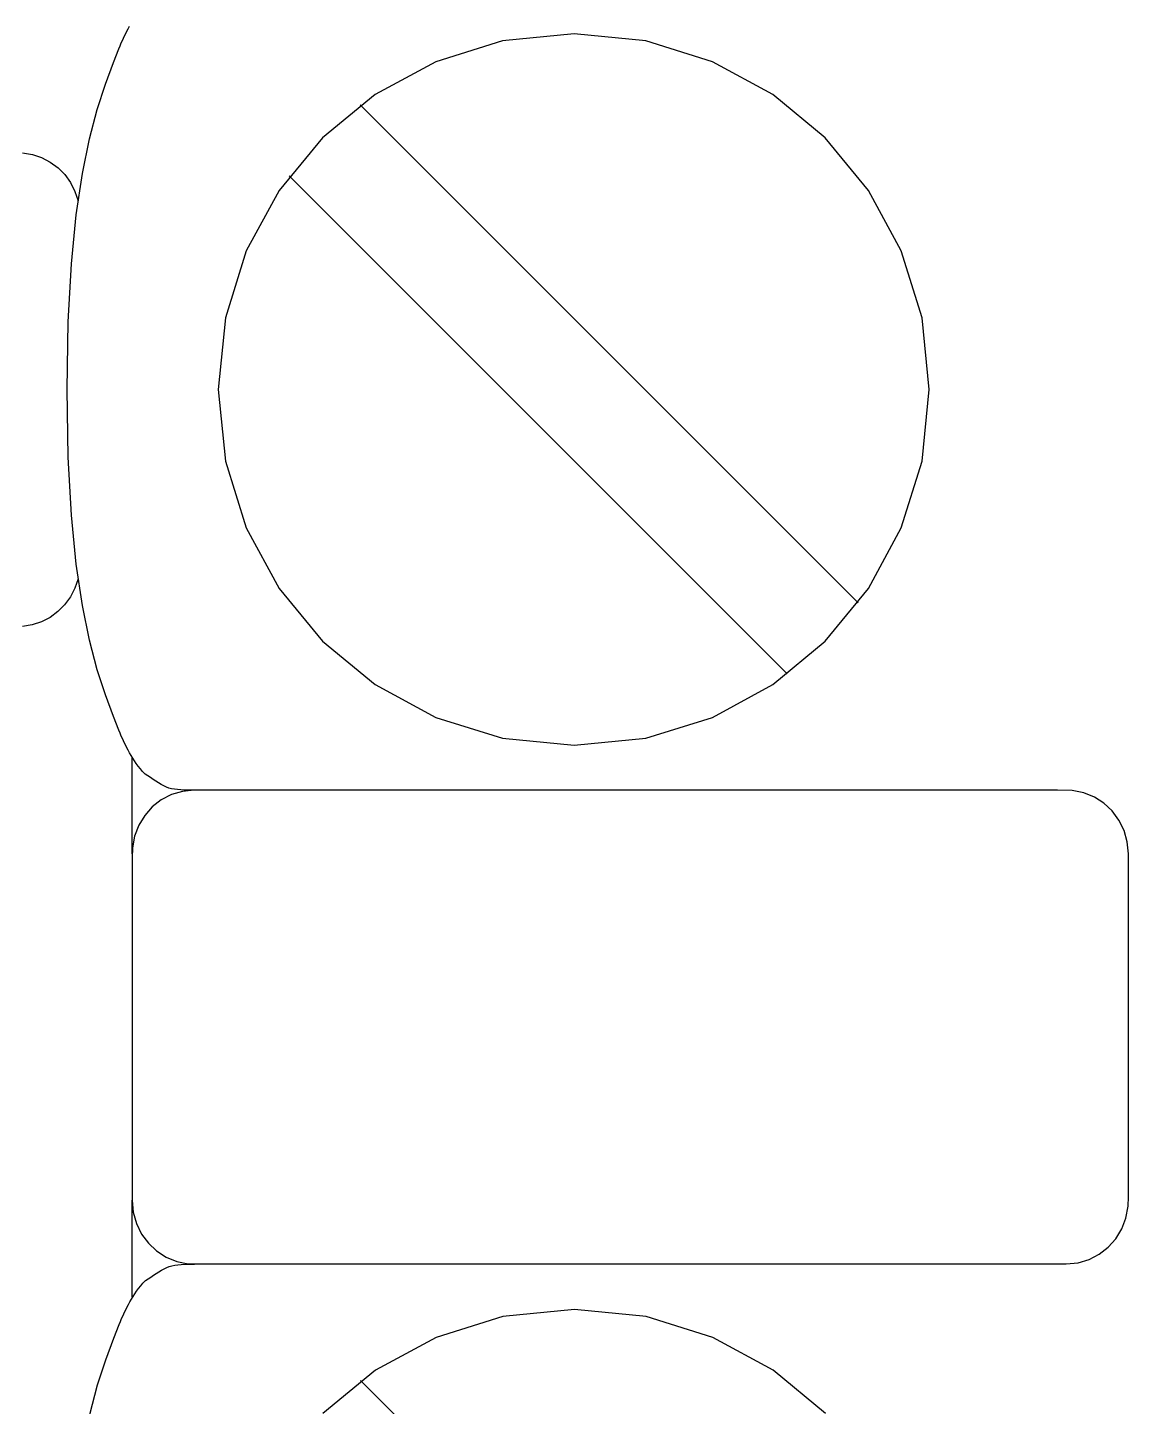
# Model space of a CAD drawing. Extents: x 1 to 47.7, y 0.2 to 35.
# Drawn here: x 35.404 to 35.922, y 15.757 to 16.405 of the extents above; entities that cross this region are included whole.
import ezdxf

# ---------------------------------------------------------------- set-up
doc = ezdxf.new("R2010")
doc.units = 0
doc.header["$MEASUREMENT"] = 0
for name, color, linetype in [('5_1___24__TARGET_LEDS___12', 7, 'CONTINUOUS'), ('6_2___8__INDEPENDENT_INPUT', 7, 'CONTINUOUS'), ('6_3___8__OPTOISO_INDEPENDE', 7, 'CONTINUOUS'), ('6_4___24__OPTOISO_INDEPEND', 7, 'CONTINUOUS'), ('6_5___8__INDEPENDENT_INPUT', 7, 'CONTINUOUS'), ('6_6___8__INDEPENDENT_INPUT', 7, 'CONTINUOUS'), ('6_7___8__OPTOISO_INDEPENDE', 7, 'CONTINUOUS'), ('6_8___8__OPTOISO_INDEPENDE', 7, 'CONTINUOUS')]:
    doc.layers.add(name, color=color, linetype=linetype)

msp = doc.modelspace()

# ---------------------------------------------------------------- linework, layer by layer
at = {"layer": '5_1___24__TARGET_LEDS___12'}
for points in [[(35.48256, 16.04658), (35.48106, 16.04659), (35.47949, 16.04661), (35.47789, 16.04666), (35.47629, 16.04674), (35.47473, 16.04686), (35.47324, 16.04703), (35.47187, 16.04726), (35.47065, 16.04755), (35.4695, 16.04797), (35.46826, 16.04856), (35.467, 16.04925), (35.46574, 16.05001), (35.46447, 16.05082), (35.4632, 16.05165), (35.46193, 16.0525), (35.46067, 16.05333), (35.45942, 16.05412), (35.45827, 16.05535), (35.4572, 16.05666), (35.45621, 16.05794), (35.45528, 16.0592), (35.45441, 16.06044), (35.45361, 16.06167), (35.45285, 16.0629), (35.45214, 16.06413), (35.45147, 16.06537), (35.45086, 16.06654), (35.4503, 16.06763), (35.44977, 16.06869), (35.44926, 16.06975), (35.44875, 16.07086), (35.44822, 16.07206), (35.44766, 16.07338), (35.44704, 16.07488), (35.44456, 16.0812), (35.44075, 16.09148), (35.43693, 16.10327), (35.43327, 16.11709), (35.42991, 16.13346), (35.42703, 16.15292), (35.42477, 16.17599), (35.4233, 16.2032), (35.42277, 16.23506), (35.4233, 16.26692), (35.42477, 16.29412), (35.42703, 16.31718), (35.42991, 16.33664), (35.43327, 16.35302), (35.43693, 16.36683), (35.44075, 16.37862), (35.44456, 16.3889), (35.44704, 16.39522), (35.44766, 16.39672), (35.44822, 16.39804), (35.44875, 16.39924), (35.44926, 16.40035), (35.44977, 16.40141), (35.4503, 16.40247), (35.45086, 16.40356), (35.45147, 16.40473), (35.45214, 16.40597)], [(35.79492, 16.1347), (35.56065, 16.36897)], [(35.40173, 16.34635), (35.40639, 16.34563), (35.41077, 16.34418), (35.41481, 16.34206), (35.41846, 16.33935), (35.42165, 16.33611), (35.42432, 16.33239), (35.42642, 16.32825), (35.42789, 16.32377)], [(35.7615, 16.10128), (35.52723, 16.33555)], [(35.42789, 16.146), (35.42639, 16.14156), (35.42427, 16.13747), (35.42159, 16.13379), (35.41839, 16.13057), (35.41475, 16.12789), (35.41072, 16.1258), (35.40635, 16.12437), (35.40172, 16.12365)], [(35.45331, 16.01659), (35.45331, 16.06214)], [(35.45331, 15.80819), (35.45331, 15.85374)], [(35.43344, 15.753), (35.43711, 15.76682), (35.44093, 15.77861), (35.44474, 15.78888), (35.44722, 15.7952), (35.44784, 15.7967), (35.4484, 15.79803), (35.44893, 15.79923), (35.44944, 15.80034), (35.44995, 15.8014), (35.45047, 15.80246), (35.45104, 15.80355), (35.45165, 15.80472), (35.45232, 15.80596), (35.45303, 15.80719), (35.45378, 15.80842), (35.45459, 15.80965), (35.45546, 15.81089), (35.45638, 15.81215), (35.45738, 15.81343), (35.45844, 15.81474), (35.4596, 15.81597), (35.46085, 15.81676), (35.46211, 15.81759), (35.46337, 15.81843), (35.46465, 15.81927), (35.46591, 15.82008), (35.46718, 15.82083), (35.46844, 15.82152), (35.46968, 15.82212), (35.47082, 15.82254), (35.47205, 15.82285), (35.47342, 15.8231), (35.4749, 15.82331), (35.47646, 15.82347), (35.47806, 15.82359), (35.47967, 15.82366), (35.48123, 15.82371), (35.48273, 15.82372)], [(35.7796, 15.75337), (35.75487, 15.7738), (35.72649, 15.78922), (35.69513, 15.79897), (35.66144, 15.80237), (35.62774, 15.79897), (35.59632, 15.78922), (35.56788, 15.7738), (35.54309, 15.75337)], [(35.7951, 15.53469), (35.56083, 15.76895)]]:
    msp.add_lwpolyline(points, dxfattribs=at)
for points in [[(35.66127, 16.0677), (35.69495, 16.0711), (35.72632, 16.08085), (35.7547, 16.09628), (35.77942, 16.11672), (35.79982, 16.1415), (35.81522, 16.16994), (35.82495, 16.20137), (35.82834, 16.23513), (35.82495, 16.26882), (35.81522, 16.30022), (35.79982, 16.32863), (35.77942, 16.35338), (35.7547, 16.37381), (35.72632, 16.38924), (35.69495, 16.39899), (35.66127, 16.40239), (35.62756, 16.39899), (35.59615, 16.38924), (35.5677, 16.37381), (35.54291, 16.35338), (35.52245, 16.32863), (35.50699, 16.30022), (35.49722, 16.26882), (35.49381, 16.23513), (35.49722, 16.20137), (35.50699, 16.16994), (35.52245, 16.1415), (35.54291, 16.11672), (35.5677, 16.09628), (35.59615, 16.08085), (35.62756, 16.0711)], [(35.48256, 16.04658), (35.477, 16.04604), (35.47179, 16.04448), (35.46703, 16.04201), (35.46283, 16.03873), (35.45927, 16.03474), (35.45645, 16.03013), (35.45448, 16.02501), (35.45345, 16.01948), (35.45331, 16.01497), (35.45331, 16.00317), (35.45331, 15.98261), (35.45331, 15.95649), (35.45331, 15.92799), (35.45331, 15.90028), (35.45331, 15.87654), (35.45331, 15.85997), (35.45331, 15.85374), (35.45384, 15.84804), (35.45536, 15.8427), (35.45776, 15.83782), (35.46096, 15.8335), (35.46485, 15.82985), (35.46935, 15.82696), (35.47434, 15.82493), (35.47974, 15.82387), (35.48665, 15.82373), (35.51638, 15.82373), (35.56815, 15.82373), (35.63395, 15.82373), (35.70577, 15.82373), (35.77558, 15.82373), (35.83537, 15.82373), (35.87712, 15.82373), (35.89282, 15.82373), (35.89838, 15.82427), (35.90359, 15.82583), (35.90835, 15.8283), (35.91255, 15.83159), (35.91611, 15.83558), (35.91892, 15.84019), (35.9209, 15.84532), (35.92193, 15.85085), (35.92206, 15.85536), (35.92206, 15.86716), (35.92206, 15.88771), (35.92206, 15.91383), (35.92206, 15.94234), (35.92206, 15.97005), (35.92206, 15.99379), (35.92206, 16.01036), (35.92206, 16.01659), (35.92154, 16.02229), (35.92002, 16.02763), (35.91762, 16.0325), (35.91442, 16.03682), (35.91052, 16.04047), (35.90603, 16.04336), (35.90104, 16.04538), (35.89564, 16.04644), (35.88873, 16.04658), (35.859, 16.04658), (35.80723, 16.04658), (35.74143, 16.04658), (35.66961, 16.04658), (35.5998, 16.04658), (35.54001, 16.04658), (35.49826, 16.04658)]]:
    msp.add_lwpolyline(points, close=True, dxfattribs=at)
at = {"layer": '6_2___8__INDEPENDENT_INPUT'}
for points in [[(35.48256, 16.04658), (35.48106, 16.04659), (35.47949, 16.04661), (35.47789, 16.04666), (35.47629, 16.04674), (35.47473, 16.04686), (35.47324, 16.04703), (35.47187, 16.04726), (35.47065, 16.04755), (35.4695, 16.04797), (35.46826, 16.04856), (35.467, 16.04925), (35.46574, 16.05001), (35.46447, 16.05082), (35.4632, 16.05165), (35.46193, 16.0525), (35.46067, 16.05333), (35.45942, 16.05412), (35.45827, 16.05535), (35.4572, 16.05666), (35.45621, 16.05794), (35.45528, 16.0592), (35.45441, 16.06044), (35.45361, 16.06167), (35.45285, 16.0629), (35.45214, 16.06413), (35.45147, 16.06537), (35.45086, 16.06654), (35.4503, 16.06763), (35.44977, 16.06869), (35.44926, 16.06975), (35.44875, 16.07086), (35.44822, 16.07206), (35.44766, 16.07338), (35.44704, 16.07488), (35.44456, 16.0812), (35.44075, 16.09148), (35.43693, 16.10327), (35.43327, 16.11709), (35.42991, 16.13346), (35.42703, 16.15292), (35.42477, 16.17599), (35.4233, 16.2032), (35.42277, 16.23506), (35.4233, 16.26692), (35.42477, 16.29412), (35.42703, 16.31718), (35.42991, 16.33664), (35.43327, 16.35302), (35.43693, 16.36683), (35.44075, 16.37862), (35.44456, 16.3889), (35.44704, 16.39522), (35.44766, 16.39672), (35.44822, 16.39804), (35.44875, 16.39924), (35.44926, 16.40035), (35.44977, 16.40141), (35.4503, 16.40247), (35.45086, 16.40356), (35.45147, 16.40473), (35.45214, 16.40597)], [(35.79492, 16.1347), (35.56065, 16.36897)], [(35.40173, 16.34635), (35.40639, 16.34563), (35.41077, 16.34418), (35.41481, 16.34206), (35.41846, 16.33935), (35.42165, 16.33611), (35.42432, 16.33239), (35.42642, 16.32825), (35.42789, 16.32377)], [(35.7615, 16.10128), (35.52723, 16.33555)], [(35.42789, 16.146), (35.42639, 16.14156), (35.42427, 16.13747), (35.42159, 16.13379), (35.41839, 16.13057), (35.41475, 16.12789), (35.41072, 16.1258), (35.40635, 16.12437), (35.40172, 16.12365)], [(35.45331, 16.01659), (35.45331, 16.06214)], [(35.45331, 15.80819), (35.45331, 15.85374)], [(35.43344, 15.753), (35.43711, 15.76682), (35.44093, 15.77861), (35.44474, 15.78888), (35.44722, 15.7952), (35.44784, 15.7967), (35.4484, 15.79803), (35.44893, 15.79923), (35.44944, 15.80034), (35.44995, 15.8014), (35.45047, 15.80246), (35.45104, 15.80355), (35.45165, 15.80472), (35.45232, 15.80596), (35.45303, 15.80719), (35.45378, 15.80842), (35.45459, 15.80965), (35.45546, 15.81089), (35.45638, 15.81215), (35.45738, 15.81343), (35.45844, 15.81474), (35.4596, 15.81597), (35.46085, 15.81676), (35.46211, 15.81759), (35.46337, 15.81843), (35.46465, 15.81927), (35.46591, 15.82008), (35.46718, 15.82083), (35.46844, 15.82152), (35.46968, 15.82212), (35.47082, 15.82254), (35.47205, 15.82285), (35.47342, 15.8231), (35.4749, 15.82331), (35.47646, 15.82347), (35.47806, 15.82359), (35.47967, 15.82366), (35.48123, 15.82371), (35.48273, 15.82372)], [(35.7796, 15.75337), (35.75487, 15.7738), (35.72649, 15.78922), (35.69513, 15.79897), (35.66144, 15.80237), (35.62774, 15.79897), (35.59632, 15.78922), (35.56788, 15.7738), (35.54309, 15.75337)], [(35.7951, 15.53469), (35.56083, 15.76895)]]:
    msp.add_lwpolyline(points, dxfattribs=at)
for points in [[(35.66127, 16.0677), (35.69495, 16.0711), (35.72632, 16.08085), (35.7547, 16.09628), (35.77942, 16.11672), (35.79982, 16.1415), (35.81522, 16.16994), (35.82495, 16.20137), (35.82834, 16.23513), (35.82495, 16.26882), (35.81522, 16.30022), (35.79982, 16.32863), (35.77942, 16.35338), (35.7547, 16.37381), (35.72632, 16.38924), (35.69495, 16.39899), (35.66127, 16.40239), (35.62756, 16.39899), (35.59615, 16.38924), (35.5677, 16.37381), (35.54291, 16.35338), (35.52245, 16.32863), (35.50699, 16.30022), (35.49722, 16.26882), (35.49381, 16.23513), (35.49722, 16.20137), (35.50699, 16.16994), (35.52245, 16.1415), (35.54291, 16.11672), (35.5677, 16.09628), (35.59615, 16.08085), (35.62756, 16.0711)], [(35.48256, 16.04658), (35.477, 16.04604), (35.47179, 16.04448), (35.46703, 16.04201), (35.46283, 16.03873), (35.45927, 16.03474), (35.45645, 16.03013), (35.45448, 16.02501), (35.45345, 16.01948), (35.45331, 16.01497), (35.45331, 16.00317), (35.45331, 15.98261), (35.45331, 15.95649), (35.45331, 15.92799), (35.45331, 15.90028), (35.45331, 15.87654), (35.45331, 15.85997), (35.45331, 15.85374), (35.45384, 15.84804), (35.45536, 15.8427), (35.45776, 15.83782), (35.46096, 15.8335), (35.46485, 15.82985), (35.46935, 15.82696), (35.47434, 15.82493), (35.47974, 15.82387), (35.48665, 15.82373), (35.51638, 15.82373), (35.56815, 15.82373), (35.63395, 15.82373), (35.70577, 15.82373), (35.77558, 15.82373), (35.83537, 15.82373), (35.87712, 15.82373), (35.89282, 15.82373), (35.89838, 15.82427), (35.90359, 15.82583), (35.90835, 15.8283), (35.91255, 15.83159), (35.91611, 15.83558), (35.91892, 15.84019), (35.9209, 15.84532), (35.92193, 15.85085), (35.92206, 15.85536), (35.92206, 15.86716), (35.92206, 15.88771), (35.92206, 15.91383), (35.92206, 15.94234), (35.92206, 15.97005), (35.92206, 15.99379), (35.92206, 16.01036), (35.92206, 16.01659), (35.92154, 16.02229), (35.92002, 16.02763), (35.91762, 16.0325), (35.91442, 16.03682), (35.91052, 16.04047), (35.90603, 16.04336), (35.90104, 16.04538), (35.89564, 16.04644), (35.88873, 16.04658), (35.859, 16.04658), (35.80723, 16.04658), (35.74143, 16.04658), (35.66961, 16.04658), (35.5998, 16.04658), (35.54001, 16.04658), (35.49826, 16.04658)]]:
    msp.add_lwpolyline(points, close=True, dxfattribs=at)
at = {"layer": '6_3___8__OPTOISO_INDEPENDE'}
for points in [[(35.48256, 16.04658), (35.48106, 16.04659), (35.47949, 16.04661), (35.47789, 16.04666), (35.47629, 16.04674), (35.47473, 16.04686), (35.47324, 16.04703), (35.47187, 16.04726), (35.47065, 16.04755), (35.4695, 16.04797), (35.46826, 16.04856), (35.467, 16.04925), (35.46574, 16.05001), (35.46447, 16.05082), (35.4632, 16.05165), (35.46193, 16.0525), (35.46067, 16.05333), (35.45942, 16.05412), (35.45827, 16.05535), (35.4572, 16.05666), (35.45621, 16.05794), (35.45528, 16.0592), (35.45441, 16.06044), (35.45361, 16.06167), (35.45285, 16.0629), (35.45214, 16.06413), (35.45147, 16.06537), (35.45086, 16.06654), (35.4503, 16.06763), (35.44977, 16.06869), (35.44926, 16.06975), (35.44875, 16.07086), (35.44822, 16.07206), (35.44766, 16.07338), (35.44704, 16.07488), (35.44456, 16.0812), (35.44075, 16.09148), (35.43693, 16.10327), (35.43327, 16.11709), (35.42991, 16.13346), (35.42703, 16.15292), (35.42477, 16.17599), (35.4233, 16.2032), (35.42277, 16.23506), (35.4233, 16.26692), (35.42477, 16.29412), (35.42703, 16.31718), (35.42991, 16.33664), (35.43327, 16.35302), (35.43693, 16.36683), (35.44075, 16.37862), (35.44456, 16.3889), (35.44704, 16.39522), (35.44766, 16.39672), (35.44822, 16.39804), (35.44875, 16.39924), (35.44926, 16.40035), (35.44977, 16.40141), (35.4503, 16.40247), (35.45086, 16.40356), (35.45147, 16.40473), (35.45214, 16.40597)], [(35.79492, 16.1347), (35.56065, 16.36897)], [(35.40173, 16.34635), (35.40639, 16.34563), (35.41077, 16.34418), (35.41481, 16.34206), (35.41846, 16.33935), (35.42165, 16.33611), (35.42432, 16.33239), (35.42642, 16.32825), (35.42789, 16.32377)], [(35.7615, 16.10128), (35.52723, 16.33555)], [(35.42789, 16.146), (35.42639, 16.14156), (35.42427, 16.13747), (35.42159, 16.13379), (35.41839, 16.13057), (35.41475, 16.12789), (35.41072, 16.1258), (35.40635, 16.12437), (35.40172, 16.12365)], [(35.45331, 16.01659), (35.45331, 16.06214)], [(35.45331, 15.80819), (35.45331, 15.85374)], [(35.43344, 15.753), (35.43711, 15.76682), (35.44093, 15.77861), (35.44474, 15.78888), (35.44722, 15.7952), (35.44784, 15.7967), (35.4484, 15.79803), (35.44893, 15.79923), (35.44944, 15.80034), (35.44995, 15.8014), (35.45047, 15.80246), (35.45104, 15.80355), (35.45165, 15.80472), (35.45232, 15.80596), (35.45303, 15.80719), (35.45378, 15.80842), (35.45459, 15.80965), (35.45546, 15.81089), (35.45638, 15.81215), (35.45738, 15.81343), (35.45844, 15.81474), (35.4596, 15.81597), (35.46085, 15.81676), (35.46211, 15.81759), (35.46337, 15.81843), (35.46465, 15.81927), (35.46591, 15.82008), (35.46718, 15.82083), (35.46844, 15.82152), (35.46968, 15.82212), (35.47082, 15.82254), (35.47205, 15.82285), (35.47342, 15.8231), (35.4749, 15.82331), (35.47646, 15.82347), (35.47806, 15.82359), (35.47967, 15.82366), (35.48123, 15.82371), (35.48273, 15.82372)], [(35.7796, 15.75337), (35.75487, 15.7738), (35.72649, 15.78922), (35.69513, 15.79897), (35.66144, 15.80237), (35.62774, 15.79897), (35.59632, 15.78922), (35.56788, 15.7738), (35.54309, 15.75337)], [(35.7951, 15.53469), (35.56083, 15.76895)]]:
    msp.add_lwpolyline(points, dxfattribs=at)
for points in [[(35.66127, 16.0677), (35.69495, 16.0711), (35.72632, 16.08085), (35.7547, 16.09628), (35.77942, 16.11672), (35.79982, 16.1415), (35.81522, 16.16994), (35.82495, 16.20137), (35.82834, 16.23513), (35.82495, 16.26882), (35.81522, 16.30022), (35.79982, 16.32863), (35.77942, 16.35338), (35.7547, 16.37381), (35.72632, 16.38924), (35.69495, 16.39899), (35.66127, 16.40239), (35.62756, 16.39899), (35.59615, 16.38924), (35.5677, 16.37381), (35.54291, 16.35338), (35.52245, 16.32863), (35.50699, 16.30022), (35.49722, 16.26882), (35.49381, 16.23513), (35.49722, 16.20137), (35.50699, 16.16994), (35.52245, 16.1415), (35.54291, 16.11672), (35.5677, 16.09628), (35.59615, 16.08085), (35.62756, 16.0711)], [(35.48256, 16.04658), (35.477, 16.04604), (35.47179, 16.04448), (35.46703, 16.04201), (35.46283, 16.03873), (35.45927, 16.03474), (35.45645, 16.03013), (35.45448, 16.02501), (35.45345, 16.01948), (35.45331, 16.01497), (35.45331, 16.00317), (35.45331, 15.98261), (35.45331, 15.95649), (35.45331, 15.92799), (35.45331, 15.90028), (35.45331, 15.87654), (35.45331, 15.85997), (35.45331, 15.85374), (35.45384, 15.84804), (35.45536, 15.8427), (35.45776, 15.83782), (35.46096, 15.8335), (35.46485, 15.82985), (35.46935, 15.82696), (35.47434, 15.82493), (35.47974, 15.82387), (35.48665, 15.82373), (35.51638, 15.82373), (35.56815, 15.82373), (35.63395, 15.82373), (35.70577, 15.82373), (35.77558, 15.82373), (35.83537, 15.82373), (35.87712, 15.82373), (35.89282, 15.82373), (35.89838, 15.82427), (35.90359, 15.82583), (35.90835, 15.8283), (35.91255, 15.83159), (35.91611, 15.83558), (35.91892, 15.84019), (35.9209, 15.84532), (35.92193, 15.85085), (35.92206, 15.85536), (35.92206, 15.86716), (35.92206, 15.88771), (35.92206, 15.91383), (35.92206, 15.94234), (35.92206, 15.97005), (35.92206, 15.99379), (35.92206, 16.01036), (35.92206, 16.01659), (35.92154, 16.02229), (35.92002, 16.02763), (35.91762, 16.0325), (35.91442, 16.03682), (35.91052, 16.04047), (35.90603, 16.04336), (35.90104, 16.04538), (35.89564, 16.04644), (35.88873, 16.04658), (35.859, 16.04658), (35.80723, 16.04658), (35.74143, 16.04658), (35.66961, 16.04658), (35.5998, 16.04658), (35.54001, 16.04658), (35.49826, 16.04658)]]:
    msp.add_lwpolyline(points, close=True, dxfattribs=at)
at = {"layer": '6_4___24__OPTOISO_INDEPEND'}
for points in [[(35.48256, 16.04658), (35.48106, 16.04659), (35.47949, 16.04661), (35.47789, 16.04666), (35.47629, 16.04674), (35.47473, 16.04686), (35.47324, 16.04703), (35.47187, 16.04726), (35.47065, 16.04755), (35.4695, 16.04797), (35.46826, 16.04856), (35.467, 16.04925), (35.46574, 16.05001), (35.46447, 16.05082), (35.4632, 16.05165), (35.46193, 16.0525), (35.46067, 16.05333), (35.45942, 16.05412), (35.45827, 16.05535), (35.4572, 16.05666), (35.45621, 16.05794), (35.45528, 16.0592), (35.45441, 16.06044), (35.45361, 16.06167), (35.45285, 16.0629), (35.45214, 16.06413), (35.45147, 16.06537), (35.45086, 16.06654), (35.4503, 16.06763), (35.44977, 16.06869), (35.44926, 16.06975), (35.44875, 16.07086), (35.44822, 16.07206), (35.44766, 16.07338), (35.44704, 16.07488), (35.44456, 16.0812), (35.44075, 16.09148), (35.43693, 16.10327), (35.43327, 16.11709), (35.42991, 16.13346), (35.42703, 16.15292), (35.42477, 16.17599), (35.4233, 16.2032), (35.42277, 16.23506), (35.4233, 16.26692), (35.42477, 16.29412), (35.42703, 16.31718), (35.42991, 16.33664), (35.43327, 16.35302), (35.43693, 16.36683), (35.44075, 16.37862), (35.44456, 16.3889), (35.44704, 16.39522), (35.44766, 16.39672), (35.44822, 16.39804), (35.44875, 16.39924), (35.44926, 16.40035), (35.44977, 16.40141), (35.4503, 16.40247), (35.45086, 16.40356), (35.45147, 16.40473), (35.45214, 16.40597)], [(35.79492, 16.1347), (35.56065, 16.36897)], [(35.40173, 16.34635), (35.40639, 16.34563), (35.41077, 16.34418), (35.41481, 16.34206), (35.41846, 16.33935), (35.42165, 16.33611), (35.42432, 16.33239), (35.42642, 16.32825), (35.42789, 16.32377)], [(35.7615, 16.10128), (35.52723, 16.33555)], [(35.42789, 16.146), (35.42639, 16.14156), (35.42427, 16.13747), (35.42159, 16.13379), (35.41839, 16.13057), (35.41475, 16.12789), (35.41072, 16.1258), (35.40635, 16.12437), (35.40172, 16.12365)], [(35.45331, 16.01659), (35.45331, 16.06214)], [(35.45331, 15.80819), (35.45331, 15.85374)], [(35.43344, 15.753), (35.43711, 15.76682), (35.44093, 15.77861), (35.44474, 15.78888), (35.44722, 15.7952), (35.44784, 15.7967), (35.4484, 15.79803), (35.44893, 15.79923), (35.44944, 15.80034), (35.44995, 15.8014), (35.45047, 15.80246), (35.45104, 15.80355), (35.45165, 15.80472), (35.45232, 15.80596), (35.45303, 15.80719), (35.45378, 15.80842), (35.45459, 15.80965), (35.45546, 15.81089), (35.45638, 15.81215), (35.45738, 15.81343), (35.45844, 15.81474), (35.4596, 15.81597), (35.46085, 15.81676), (35.46211, 15.81759), (35.46337, 15.81843), (35.46465, 15.81927), (35.46591, 15.82008), (35.46718, 15.82083), (35.46844, 15.82152), (35.46968, 15.82212), (35.47082, 15.82254), (35.47205, 15.82285), (35.47342, 15.8231), (35.4749, 15.82331), (35.47646, 15.82347), (35.47806, 15.82359), (35.47967, 15.82366), (35.48123, 15.82371), (35.48273, 15.82372)], [(35.7796, 15.75337), (35.75487, 15.7738), (35.72649, 15.78922), (35.69513, 15.79897), (35.66144, 15.80237), (35.62774, 15.79897), (35.59632, 15.78922), (35.56788, 15.7738), (35.54309, 15.75337)], [(35.7951, 15.53469), (35.56083, 15.76895)]]:
    msp.add_lwpolyline(points, dxfattribs=at)
for points in [[(35.66127, 16.0677), (35.69495, 16.0711), (35.72632, 16.08085), (35.7547, 16.09628), (35.77942, 16.11672), (35.79982, 16.1415), (35.81522, 16.16994), (35.82495, 16.20137), (35.82834, 16.23513), (35.82495, 16.26882), (35.81522, 16.30022), (35.79982, 16.32863), (35.77942, 16.35338), (35.7547, 16.37381), (35.72632, 16.38924), (35.69495, 16.39899), (35.66127, 16.40239), (35.62756, 16.39899), (35.59615, 16.38924), (35.5677, 16.37381), (35.54291, 16.35338), (35.52245, 16.32863), (35.50699, 16.30022), (35.49722, 16.26882), (35.49381, 16.23513), (35.49722, 16.20137), (35.50699, 16.16994), (35.52245, 16.1415), (35.54291, 16.11672), (35.5677, 16.09628), (35.59615, 16.08085), (35.62756, 16.0711)], [(35.48256, 16.04658), (35.477, 16.04604), (35.47179, 16.04448), (35.46703, 16.04201), (35.46283, 16.03873), (35.45927, 16.03474), (35.45645, 16.03013), (35.45448, 16.02501), (35.45345, 16.01948), (35.45331, 16.01497), (35.45331, 16.00317), (35.45331, 15.98261), (35.45331, 15.95649), (35.45331, 15.92799), (35.45331, 15.90028), (35.45331, 15.87654), (35.45331, 15.85997), (35.45331, 15.85374), (35.45384, 15.84804), (35.45536, 15.8427), (35.45776, 15.83782), (35.46096, 15.8335), (35.46485, 15.82985), (35.46935, 15.82696), (35.47434, 15.82493), (35.47974, 15.82387), (35.48665, 15.82373), (35.51638, 15.82373), (35.56815, 15.82373), (35.63395, 15.82373), (35.70577, 15.82373), (35.77558, 15.82373), (35.83537, 15.82373), (35.87712, 15.82373), (35.89282, 15.82373), (35.89838, 15.82427), (35.90359, 15.82583), (35.90835, 15.8283), (35.91255, 15.83159), (35.91611, 15.83558), (35.91892, 15.84019), (35.9209, 15.84532), (35.92193, 15.85085), (35.92206, 15.85536), (35.92206, 15.86716), (35.92206, 15.88771), (35.92206, 15.91383), (35.92206, 15.94234), (35.92206, 15.97005), (35.92206, 15.99379), (35.92206, 16.01036), (35.92206, 16.01659), (35.92154, 16.02229), (35.92002, 16.02763), (35.91762, 16.0325), (35.91442, 16.03682), (35.91052, 16.04047), (35.90603, 16.04336), (35.90104, 16.04538), (35.89564, 16.04644), (35.88873, 16.04658), (35.859, 16.04658), (35.80723, 16.04658), (35.74143, 16.04658), (35.66961, 16.04658), (35.5998, 16.04658), (35.54001, 16.04658), (35.49826, 16.04658)]]:
    msp.add_lwpolyline(points, close=True, dxfattribs=at)
at = {"layer": '6_5___8__INDEPENDENT_INPUT'}
for points in [[(35.48256, 16.04658), (35.48106, 16.04659), (35.47949, 16.04661), (35.47789, 16.04666), (35.47629, 16.04674), (35.47473, 16.04686), (35.47324, 16.04703), (35.47187, 16.04726), (35.47065, 16.04755), (35.4695, 16.04797), (35.46826, 16.04856), (35.467, 16.04925), (35.46574, 16.05001), (35.46447, 16.05082), (35.4632, 16.05165), (35.46193, 16.0525), (35.46067, 16.05333), (35.45942, 16.05412), (35.45827, 16.05535), (35.4572, 16.05666), (35.45621, 16.05794), (35.45528, 16.0592), (35.45441, 16.06044), (35.45361, 16.06167), (35.45285, 16.0629), (35.45214, 16.06413), (35.45147, 16.06537), (35.45086, 16.06654), (35.4503, 16.06763), (35.44977, 16.06869), (35.44926, 16.06975), (35.44875, 16.07086), (35.44822, 16.07206), (35.44766, 16.07338), (35.44704, 16.07488), (35.44456, 16.0812), (35.44075, 16.09148), (35.43693, 16.10327), (35.43327, 16.11709), (35.42991, 16.13346), (35.42703, 16.15292), (35.42477, 16.17599), (35.4233, 16.2032), (35.42277, 16.23506), (35.4233, 16.26692), (35.42477, 16.29412), (35.42703, 16.31718), (35.42991, 16.33664), (35.43327, 16.35302), (35.43693, 16.36683), (35.44075, 16.37862), (35.44456, 16.3889), (35.44704, 16.39522), (35.44766, 16.39672), (35.44822, 16.39804), (35.44875, 16.39924), (35.44926, 16.40035), (35.44977, 16.40141), (35.4503, 16.40247), (35.45086, 16.40356), (35.45147, 16.40473), (35.45214, 16.40597)], [(35.79492, 16.1347), (35.56065, 16.36897)], [(35.40173, 16.34635), (35.40639, 16.34563), (35.41077, 16.34418), (35.41481, 16.34206), (35.41846, 16.33935), (35.42165, 16.33611), (35.42432, 16.33239), (35.42642, 16.32825), (35.42789, 16.32377)], [(35.7615, 16.10128), (35.52723, 16.33555)], [(35.42789, 16.146), (35.42639, 16.14156), (35.42427, 16.13747), (35.42159, 16.13379), (35.41839, 16.13057), (35.41475, 16.12789), (35.41072, 16.1258), (35.40635, 16.12437), (35.40172, 16.12365)], [(35.45331, 16.01659), (35.45331, 16.06214)], [(35.45331, 15.80819), (35.45331, 15.85374)], [(35.43344, 15.753), (35.43711, 15.76682), (35.44093, 15.77861), (35.44474, 15.78888), (35.44722, 15.7952), (35.44784, 15.7967), (35.4484, 15.79803), (35.44893, 15.79923), (35.44944, 15.80034), (35.44995, 15.8014), (35.45047, 15.80246), (35.45104, 15.80355), (35.45165, 15.80472), (35.45232, 15.80596), (35.45303, 15.80719), (35.45378, 15.80842), (35.45459, 15.80965), (35.45546, 15.81089), (35.45638, 15.81215), (35.45738, 15.81343), (35.45844, 15.81474), (35.4596, 15.81597), (35.46085, 15.81676), (35.46211, 15.81759), (35.46337, 15.81843), (35.46465, 15.81927), (35.46591, 15.82008), (35.46718, 15.82083), (35.46844, 15.82152), (35.46968, 15.82212), (35.47082, 15.82254), (35.47205, 15.82285), (35.47342, 15.8231), (35.4749, 15.82331), (35.47646, 15.82347), (35.47806, 15.82359), (35.47967, 15.82366), (35.48123, 15.82371), (35.48273, 15.82372)], [(35.7796, 15.75337), (35.75487, 15.7738), (35.72649, 15.78922), (35.69513, 15.79897), (35.66144, 15.80237), (35.62774, 15.79897), (35.59632, 15.78922), (35.56788, 15.7738), (35.54309, 15.75337)], [(35.7951, 15.53469), (35.56083, 15.76895)]]:
    msp.add_lwpolyline(points, dxfattribs=at)
for points in [[(35.66127, 16.0677), (35.69495, 16.0711), (35.72632, 16.08085), (35.7547, 16.09628), (35.77942, 16.11672), (35.79982, 16.1415), (35.81522, 16.16994), (35.82495, 16.20137), (35.82834, 16.23513), (35.82495, 16.26882), (35.81522, 16.30022), (35.79982, 16.32863), (35.77942, 16.35338), (35.7547, 16.37381), (35.72632, 16.38924), (35.69495, 16.39899), (35.66127, 16.40239), (35.62756, 16.39899), (35.59615, 16.38924), (35.5677, 16.37381), (35.54291, 16.35338), (35.52245, 16.32863), (35.50699, 16.30022), (35.49722, 16.26882), (35.49381, 16.23513), (35.49722, 16.20137), (35.50699, 16.16994), (35.52245, 16.1415), (35.54291, 16.11672), (35.5677, 16.09628), (35.59615, 16.08085), (35.62756, 16.0711)], [(35.48256, 16.04658), (35.477, 16.04604), (35.47179, 16.04448), (35.46703, 16.04201), (35.46283, 16.03873), (35.45927, 16.03474), (35.45645, 16.03013), (35.45448, 16.02501), (35.45345, 16.01948), (35.45331, 16.01497), (35.45331, 16.00317), (35.45331, 15.98261), (35.45331, 15.95649), (35.45331, 15.92799), (35.45331, 15.90028), (35.45331, 15.87654), (35.45331, 15.85997), (35.45331, 15.85374), (35.45384, 15.84804), (35.45536, 15.8427), (35.45776, 15.83782), (35.46096, 15.8335), (35.46485, 15.82985), (35.46935, 15.82696), (35.47434, 15.82493), (35.47974, 15.82387), (35.48665, 15.82373), (35.51638, 15.82373), (35.56815, 15.82373), (35.63395, 15.82373), (35.70577, 15.82373), (35.77558, 15.82373), (35.83537, 15.82373), (35.87712, 15.82373), (35.89282, 15.82373), (35.89838, 15.82427), (35.90359, 15.82583), (35.90835, 15.8283), (35.91255, 15.83159), (35.91611, 15.83558), (35.91892, 15.84019), (35.9209, 15.84532), (35.92193, 15.85085), (35.92206, 15.85536), (35.92206, 15.86716), (35.92206, 15.88771), (35.92206, 15.91383), (35.92206, 15.94234), (35.92206, 15.97005), (35.92206, 15.99379), (35.92206, 16.01036), (35.92206, 16.01659), (35.92154, 16.02229), (35.92002, 16.02763), (35.91762, 16.0325), (35.91442, 16.03682), (35.91052, 16.04047), (35.90603, 16.04336), (35.90104, 16.04538), (35.89564, 16.04644), (35.88873, 16.04658), (35.859, 16.04658), (35.80723, 16.04658), (35.74143, 16.04658), (35.66961, 16.04658), (35.5998, 16.04658), (35.54001, 16.04658), (35.49826, 16.04658)]]:
    msp.add_lwpolyline(points, close=True, dxfattribs=at)
at = {"layer": '6_6___8__INDEPENDENT_INPUT'}
for points in [[(35.48256, 16.04658), (35.48106, 16.04659), (35.47949, 16.04661), (35.47789, 16.04666), (35.47629, 16.04674), (35.47473, 16.04686), (35.47324, 16.04703), (35.47187, 16.04726), (35.47065, 16.04755), (35.4695, 16.04797), (35.46826, 16.04856), (35.467, 16.04925), (35.46574, 16.05001), (35.46447, 16.05082), (35.4632, 16.05165), (35.46193, 16.0525), (35.46067, 16.05333), (35.45942, 16.05412), (35.45827, 16.05535), (35.4572, 16.05666), (35.45621, 16.05794), (35.45528, 16.0592), (35.45441, 16.06044), (35.45361, 16.06167), (35.45285, 16.0629), (35.45214, 16.06413), (35.45147, 16.06537), (35.45086, 16.06654), (35.4503, 16.06763), (35.44977, 16.06869), (35.44926, 16.06975), (35.44875, 16.07086), (35.44822, 16.07206), (35.44766, 16.07338), (35.44704, 16.07488), (35.44456, 16.0812), (35.44075, 16.09148), (35.43693, 16.10327), (35.43327, 16.11709), (35.42991, 16.13346), (35.42703, 16.15292), (35.42477, 16.17599), (35.4233, 16.2032), (35.42277, 16.23506), (35.4233, 16.26692), (35.42477, 16.29412), (35.42703, 16.31718), (35.42991, 16.33664), (35.43327, 16.35302), (35.43693, 16.36683), (35.44075, 16.37862), (35.44456, 16.3889), (35.44704, 16.39522), (35.44766, 16.39672), (35.44822, 16.39804), (35.44875, 16.39924), (35.44926, 16.40035), (35.44977, 16.40141), (35.4503, 16.40247), (35.45086, 16.40356), (35.45147, 16.40473), (35.45214, 16.40597)], [(35.79492, 16.1347), (35.56065, 16.36897)], [(35.40173, 16.34635), (35.40639, 16.34563), (35.41077, 16.34418), (35.41481, 16.34206), (35.41846, 16.33935), (35.42165, 16.33611), (35.42432, 16.33239), (35.42642, 16.32825), (35.42789, 16.32377)], [(35.7615, 16.10128), (35.52723, 16.33555)], [(35.42789, 16.146), (35.42639, 16.14156), (35.42427, 16.13747), (35.42159, 16.13379), (35.41839, 16.13057), (35.41475, 16.12789), (35.41072, 16.1258), (35.40635, 16.12437), (35.40172, 16.12365)], [(35.45331, 16.01659), (35.45331, 16.06214)], [(35.45331, 15.80819), (35.45331, 15.85374)], [(35.43344, 15.753), (35.43711, 15.76682), (35.44093, 15.77861), (35.44474, 15.78888), (35.44722, 15.7952), (35.44784, 15.7967), (35.4484, 15.79803), (35.44893, 15.79923), (35.44944, 15.80034), (35.44995, 15.8014), (35.45047, 15.80246), (35.45104, 15.80355), (35.45165, 15.80472), (35.45232, 15.80596), (35.45303, 15.80719), (35.45378, 15.80842), (35.45459, 15.80965), (35.45546, 15.81089), (35.45638, 15.81215), (35.45738, 15.81343), (35.45844, 15.81474), (35.4596, 15.81597), (35.46085, 15.81676), (35.46211, 15.81759), (35.46337, 15.81843), (35.46465, 15.81927), (35.46591, 15.82008), (35.46718, 15.82083), (35.46844, 15.82152), (35.46968, 15.82212), (35.47082, 15.82254), (35.47205, 15.82285), (35.47342, 15.8231), (35.4749, 15.82331), (35.47646, 15.82347), (35.47806, 15.82359), (35.47967, 15.82366), (35.48123, 15.82371), (35.48273, 15.82372)], [(35.7796, 15.75337), (35.75487, 15.7738), (35.72649, 15.78922), (35.69513, 15.79897), (35.66144, 15.80237), (35.62774, 15.79897), (35.59632, 15.78922), (35.56788, 15.7738), (35.54309, 15.75337)], [(35.7951, 15.53469), (35.56083, 15.76895)]]:
    msp.add_lwpolyline(points, dxfattribs=at)
for points in [[(35.66127, 16.0677), (35.69495, 16.0711), (35.72632, 16.08085), (35.7547, 16.09628), (35.77942, 16.11672), (35.79982, 16.1415), (35.81522, 16.16994), (35.82495, 16.20137), (35.82834, 16.23513), (35.82495, 16.26882), (35.81522, 16.30022), (35.79982, 16.32863), (35.77942, 16.35338), (35.7547, 16.37381), (35.72632, 16.38924), (35.69495, 16.39899), (35.66127, 16.40239), (35.62756, 16.39899), (35.59615, 16.38924), (35.5677, 16.37381), (35.54291, 16.35338), (35.52245, 16.32863), (35.50699, 16.30022), (35.49722, 16.26882), (35.49381, 16.23513), (35.49722, 16.20137), (35.50699, 16.16994), (35.52245, 16.1415), (35.54291, 16.11672), (35.5677, 16.09628), (35.59615, 16.08085), (35.62756, 16.0711)], [(35.48256, 16.04658), (35.477, 16.04604), (35.47179, 16.04448), (35.46703, 16.04201), (35.46283, 16.03873), (35.45927, 16.03474), (35.45645, 16.03013), (35.45448, 16.02501), (35.45345, 16.01948), (35.45331, 16.01497), (35.45331, 16.00317), (35.45331, 15.98261), (35.45331, 15.95649), (35.45331, 15.92799), (35.45331, 15.90028), (35.45331, 15.87654), (35.45331, 15.85997), (35.45331, 15.85374), (35.45384, 15.84804), (35.45536, 15.8427), (35.45776, 15.83782), (35.46096, 15.8335), (35.46485, 15.82985), (35.46935, 15.82696), (35.47434, 15.82493), (35.47974, 15.82387), (35.48665, 15.82373), (35.51638, 15.82373), (35.56815, 15.82373), (35.63395, 15.82373), (35.70577, 15.82373), (35.77558, 15.82373), (35.83537, 15.82373), (35.87712, 15.82373), (35.89282, 15.82373), (35.89838, 15.82427), (35.90359, 15.82583), (35.90835, 15.8283), (35.91255, 15.83159), (35.91611, 15.83558), (35.91892, 15.84019), (35.9209, 15.84532), (35.92193, 15.85085), (35.92206, 15.85536), (35.92206, 15.86716), (35.92206, 15.88771), (35.92206, 15.91383), (35.92206, 15.94234), (35.92206, 15.97005), (35.92206, 15.99379), (35.92206, 16.01036), (35.92206, 16.01659), (35.92154, 16.02229), (35.92002, 16.02763), (35.91762, 16.0325), (35.91442, 16.03682), (35.91052, 16.04047), (35.90603, 16.04336), (35.90104, 16.04538), (35.89564, 16.04644), (35.88873, 16.04658), (35.859, 16.04658), (35.80723, 16.04658), (35.74143, 16.04658), (35.66961, 16.04658), (35.5998, 16.04658), (35.54001, 16.04658), (35.49826, 16.04658)]]:
    msp.add_lwpolyline(points, close=True, dxfattribs=at)
at = {"layer": '6_7___8__OPTOISO_INDEPENDE'}
for points in [[(35.48256, 16.04658), (35.48106, 16.04659), (35.47949, 16.04661), (35.47789, 16.04666), (35.47629, 16.04674), (35.47473, 16.04686), (35.47324, 16.04703), (35.47187, 16.04726), (35.47065, 16.04755), (35.4695, 16.04797), (35.46826, 16.04856), (35.467, 16.04925), (35.46574, 16.05001), (35.46447, 16.05082), (35.4632, 16.05165), (35.46193, 16.0525), (35.46067, 16.05333), (35.45942, 16.05412), (35.45827, 16.05535), (35.4572, 16.05666), (35.45621, 16.05794), (35.45528, 16.0592), (35.45441, 16.06044), (35.45361, 16.06167), (35.45285, 16.0629), (35.45214, 16.06413), (35.45147, 16.06537), (35.45086, 16.06654), (35.4503, 16.06763), (35.44977, 16.06869), (35.44926, 16.06975), (35.44875, 16.07086), (35.44822, 16.07206), (35.44766, 16.07338), (35.44704, 16.07488), (35.44456, 16.0812), (35.44075, 16.09148), (35.43693, 16.10327), (35.43327, 16.11709), (35.42991, 16.13346), (35.42703, 16.15292), (35.42477, 16.17599), (35.4233, 16.2032), (35.42277, 16.23506), (35.4233, 16.26692), (35.42477, 16.29412), (35.42703, 16.31718), (35.42991, 16.33664), (35.43327, 16.35302), (35.43693, 16.36683), (35.44075, 16.37862), (35.44456, 16.3889), (35.44704, 16.39522), (35.44766, 16.39672), (35.44822, 16.39804), (35.44875, 16.39924), (35.44926, 16.40035), (35.44977, 16.40141), (35.4503, 16.40247), (35.45086, 16.40356), (35.45147, 16.40473), (35.45214, 16.40597)], [(35.79492, 16.1347), (35.56065, 16.36897)], [(35.40173, 16.34635), (35.40639, 16.34563), (35.41077, 16.34418), (35.41481, 16.34206), (35.41846, 16.33935), (35.42165, 16.33611), (35.42432, 16.33239), (35.42642, 16.32825), (35.42789, 16.32377)], [(35.7615, 16.10128), (35.52723, 16.33555)], [(35.42789, 16.146), (35.42639, 16.14156), (35.42427, 16.13747), (35.42159, 16.13379), (35.41839, 16.13057), (35.41475, 16.12789), (35.41072, 16.1258), (35.40635, 16.12437), (35.40172, 16.12365)], [(35.45331, 16.01659), (35.45331, 16.06214)], [(35.45331, 15.80819), (35.45331, 15.85374)], [(35.43344, 15.753), (35.43711, 15.76682), (35.44093, 15.77861), (35.44474, 15.78888), (35.44722, 15.7952), (35.44784, 15.7967), (35.4484, 15.79803), (35.44893, 15.79923), (35.44944, 15.80034), (35.44995, 15.8014), (35.45047, 15.80246), (35.45104, 15.80355), (35.45165, 15.80472), (35.45232, 15.80596), (35.45303, 15.80719), (35.45378, 15.80842), (35.45459, 15.80965), (35.45546, 15.81089), (35.45638, 15.81215), (35.45738, 15.81343), (35.45844, 15.81474), (35.4596, 15.81597), (35.46085, 15.81676), (35.46211, 15.81759), (35.46337, 15.81843), (35.46465, 15.81927), (35.46591, 15.82008), (35.46718, 15.82083), (35.46844, 15.82152), (35.46968, 15.82212), (35.47082, 15.82254), (35.47205, 15.82285), (35.47342, 15.8231), (35.4749, 15.82331), (35.47646, 15.82347), (35.47806, 15.82359), (35.47967, 15.82366), (35.48123, 15.82371), (35.48273, 15.82372)], [(35.7796, 15.75337), (35.75487, 15.7738), (35.72649, 15.78922), (35.69513, 15.79897), (35.66144, 15.80237), (35.62774, 15.79897), (35.59632, 15.78922), (35.56788, 15.7738), (35.54309, 15.75337)], [(35.7951, 15.53469), (35.56083, 15.76895)]]:
    msp.add_lwpolyline(points, dxfattribs=at)
for points in [[(35.66127, 16.0677), (35.69495, 16.0711), (35.72632, 16.08085), (35.7547, 16.09628), (35.77942, 16.11672), (35.79982, 16.1415), (35.81522, 16.16994), (35.82495, 16.20137), (35.82834, 16.23513), (35.82495, 16.26882), (35.81522, 16.30022), (35.79982, 16.32863), (35.77942, 16.35338), (35.7547, 16.37381), (35.72632, 16.38924), (35.69495, 16.39899), (35.66127, 16.40239), (35.62756, 16.39899), (35.59615, 16.38924), (35.5677, 16.37381), (35.54291, 16.35338), (35.52245, 16.32863), (35.50699, 16.30022), (35.49722, 16.26882), (35.49381, 16.23513), (35.49722, 16.20137), (35.50699, 16.16994), (35.52245, 16.1415), (35.54291, 16.11672), (35.5677, 16.09628), (35.59615, 16.08085), (35.62756, 16.0711)], [(35.48256, 16.04658), (35.477, 16.04604), (35.47179, 16.04448), (35.46703, 16.04201), (35.46283, 16.03873), (35.45927, 16.03474), (35.45645, 16.03013), (35.45448, 16.02501), (35.45345, 16.01948), (35.45331, 16.01497), (35.45331, 16.00317), (35.45331, 15.98261), (35.45331, 15.95649), (35.45331, 15.92799), (35.45331, 15.90028), (35.45331, 15.87654), (35.45331, 15.85997), (35.45331, 15.85374), (35.45384, 15.84804), (35.45536, 15.8427), (35.45776, 15.83782), (35.46096, 15.8335), (35.46485, 15.82985), (35.46935, 15.82696), (35.47434, 15.82493), (35.47974, 15.82387), (35.48665, 15.82373), (35.51638, 15.82373), (35.56815, 15.82373), (35.63395, 15.82373), (35.70577, 15.82373), (35.77558, 15.82373), (35.83537, 15.82373), (35.87712, 15.82373), (35.89282, 15.82373), (35.89838, 15.82427), (35.90359, 15.82583), (35.90835, 15.8283), (35.91255, 15.83159), (35.91611, 15.83558), (35.91892, 15.84019), (35.9209, 15.84532), (35.92193, 15.85085), (35.92206, 15.85536), (35.92206, 15.86716), (35.92206, 15.88771), (35.92206, 15.91383), (35.92206, 15.94234), (35.92206, 15.97005), (35.92206, 15.99379), (35.92206, 16.01036), (35.92206, 16.01659), (35.92154, 16.02229), (35.92002, 16.02763), (35.91762, 16.0325), (35.91442, 16.03682), (35.91052, 16.04047), (35.90603, 16.04336), (35.90104, 16.04538), (35.89564, 16.04644), (35.88873, 16.04658), (35.859, 16.04658), (35.80723, 16.04658), (35.74143, 16.04658), (35.66961, 16.04658), (35.5998, 16.04658), (35.54001, 16.04658), (35.49826, 16.04658)]]:
    msp.add_lwpolyline(points, close=True, dxfattribs=at)
at = {"layer": '6_8___8__OPTOISO_INDEPENDE'}
for points in [[(35.48256, 16.04658), (35.48106, 16.04659), (35.47949, 16.04661), (35.47789, 16.04666), (35.47629, 16.04674), (35.47473, 16.04686), (35.47324, 16.04703), (35.47187, 16.04726), (35.47065, 16.04755), (35.4695, 16.04797), (35.46826, 16.04856), (35.467, 16.04925), (35.46574, 16.05001), (35.46447, 16.05082), (35.4632, 16.05165), (35.46193, 16.0525), (35.46067, 16.05333), (35.45942, 16.05412), (35.45827, 16.05535), (35.4572, 16.05666), (35.45621, 16.05794), (35.45528, 16.0592), (35.45441, 16.06044), (35.45361, 16.06167), (35.45285, 16.0629), (35.45214, 16.06413), (35.45147, 16.06537), (35.45086, 16.06654), (35.4503, 16.06763), (35.44977, 16.06869), (35.44926, 16.06975), (35.44875, 16.07086), (35.44822, 16.07206), (35.44766, 16.07338), (35.44704, 16.07488), (35.44456, 16.0812), (35.44075, 16.09148), (35.43693, 16.10327), (35.43327, 16.11709), (35.42991, 16.13346), (35.42703, 16.15292), (35.42477, 16.17599), (35.4233, 16.2032), (35.42277, 16.23506), (35.4233, 16.26692), (35.42477, 16.29412), (35.42703, 16.31718), (35.42991, 16.33664), (35.43327, 16.35302), (35.43693, 16.36683), (35.44075, 16.37862), (35.44456, 16.3889), (35.44704, 16.39522), (35.44766, 16.39672), (35.44822, 16.39804), (35.44875, 16.39924), (35.44926, 16.40035), (35.44977, 16.40141), (35.4503, 16.40247), (35.45086, 16.40356), (35.45147, 16.40473), (35.45214, 16.40597)], [(35.79492, 16.1347), (35.56065, 16.36897)], [(35.40173, 16.34635), (35.40639, 16.34563), (35.41077, 16.34418), (35.41481, 16.34206), (35.41846, 16.33935), (35.42165, 16.33611), (35.42432, 16.33239), (35.42642, 16.32825), (35.42789, 16.32377)], [(35.7615, 16.10128), (35.52723, 16.33555)], [(35.42789, 16.146), (35.42639, 16.14156), (35.42427, 16.13747), (35.42159, 16.13379), (35.41839, 16.13057), (35.41475, 16.12789), (35.41072, 16.1258), (35.40635, 16.12437), (35.40172, 16.12365)], [(35.45331, 16.01659), (35.45331, 16.06214)], [(35.45331, 15.80819), (35.45331, 15.85374)], [(35.43344, 15.753), (35.43711, 15.76682), (35.44093, 15.77861), (35.44474, 15.78888), (35.44722, 15.7952), (35.44784, 15.7967), (35.4484, 15.79803), (35.44893, 15.79923), (35.44944, 15.80034), (35.44995, 15.8014), (35.45047, 15.80246), (35.45104, 15.80355), (35.45165, 15.80472), (35.45232, 15.80596), (35.45303, 15.80719), (35.45378, 15.80842), (35.45459, 15.80965), (35.45546, 15.81089), (35.45638, 15.81215), (35.45738, 15.81343), (35.45844, 15.81474), (35.4596, 15.81597), (35.46085, 15.81676), (35.46211, 15.81759), (35.46337, 15.81843), (35.46465, 15.81927), (35.46591, 15.82008), (35.46718, 15.82083), (35.46844, 15.82152), (35.46968, 15.82212), (35.47082, 15.82254), (35.47205, 15.82285), (35.47342, 15.8231), (35.4749, 15.82331), (35.47646, 15.82347), (35.47806, 15.82359), (35.47967, 15.82366), (35.48123, 15.82371), (35.48273, 15.82372)], [(35.7796, 15.75337), (35.75487, 15.7738), (35.72649, 15.78922), (35.69513, 15.79897), (35.66144, 15.80237), (35.62774, 15.79897), (35.59632, 15.78922), (35.56788, 15.7738), (35.54309, 15.75337)], [(35.7951, 15.53469), (35.56083, 15.76895)]]:
    msp.add_lwpolyline(points, dxfattribs=at)
for points in [[(35.66127, 16.0677), (35.69495, 16.0711), (35.72632, 16.08085), (35.7547, 16.09628), (35.77942, 16.11672), (35.79982, 16.1415), (35.81522, 16.16994), (35.82495, 16.20137), (35.82834, 16.23513), (35.82495, 16.26882), (35.81522, 16.30022), (35.79982, 16.32863), (35.77942, 16.35338), (35.7547, 16.37381), (35.72632, 16.38924), (35.69495, 16.39899), (35.66127, 16.40239), (35.62756, 16.39899), (35.59615, 16.38924), (35.5677, 16.37381), (35.54291, 16.35338), (35.52245, 16.32863), (35.50699, 16.30022), (35.49722, 16.26882), (35.49381, 16.23513), (35.49722, 16.20137), (35.50699, 16.16994), (35.52245, 16.1415), (35.54291, 16.11672), (35.5677, 16.09628), (35.59615, 16.08085), (35.62756, 16.0711)], [(35.48256, 16.04658), (35.477, 16.04604), (35.47179, 16.04448), (35.46703, 16.04201), (35.46283, 16.03873), (35.45927, 16.03474), (35.45645, 16.03013), (35.45448, 16.02501), (35.45345, 16.01948), (35.45331, 16.01497), (35.45331, 16.00317), (35.45331, 15.98261), (35.45331, 15.95649), (35.45331, 15.92799), (35.45331, 15.90028), (35.45331, 15.87654), (35.45331, 15.85997), (35.45331, 15.85374), (35.45384, 15.84804), (35.45536, 15.8427), (35.45776, 15.83782), (35.46096, 15.8335), (35.46485, 15.82985), (35.46935, 15.82696), (35.47434, 15.82493), (35.47974, 15.82387), (35.48665, 15.82373), (35.51638, 15.82373), (35.56815, 15.82373), (35.63395, 15.82373), (35.70577, 15.82373), (35.77558, 15.82373), (35.83537, 15.82373), (35.87712, 15.82373), (35.89282, 15.82373), (35.89838, 15.82427), (35.90359, 15.82583), (35.90835, 15.8283), (35.91255, 15.83159), (35.91611, 15.83558), (35.91892, 15.84019), (35.9209, 15.84532), (35.92193, 15.85085), (35.92206, 15.85536), (35.92206, 15.86716), (35.92206, 15.88771), (35.92206, 15.91383), (35.92206, 15.94234), (35.92206, 15.97005), (35.92206, 15.99379), (35.92206, 16.01036), (35.92206, 16.01659), (35.92154, 16.02229), (35.92002, 16.02763), (35.91762, 16.0325), (35.91442, 16.03682), (35.91052, 16.04047), (35.90603, 16.04336), (35.90104, 16.04538), (35.89564, 16.04644), (35.88873, 16.04658), (35.859, 16.04658), (35.80723, 16.04658), (35.74143, 16.04658), (35.66961, 16.04658), (35.5998, 16.04658), (35.54001, 16.04658), (35.49826, 16.04658)]]:
    msp.add_lwpolyline(points, close=True, dxfattribs=at)

doc.saveas('drawing.dxf')
